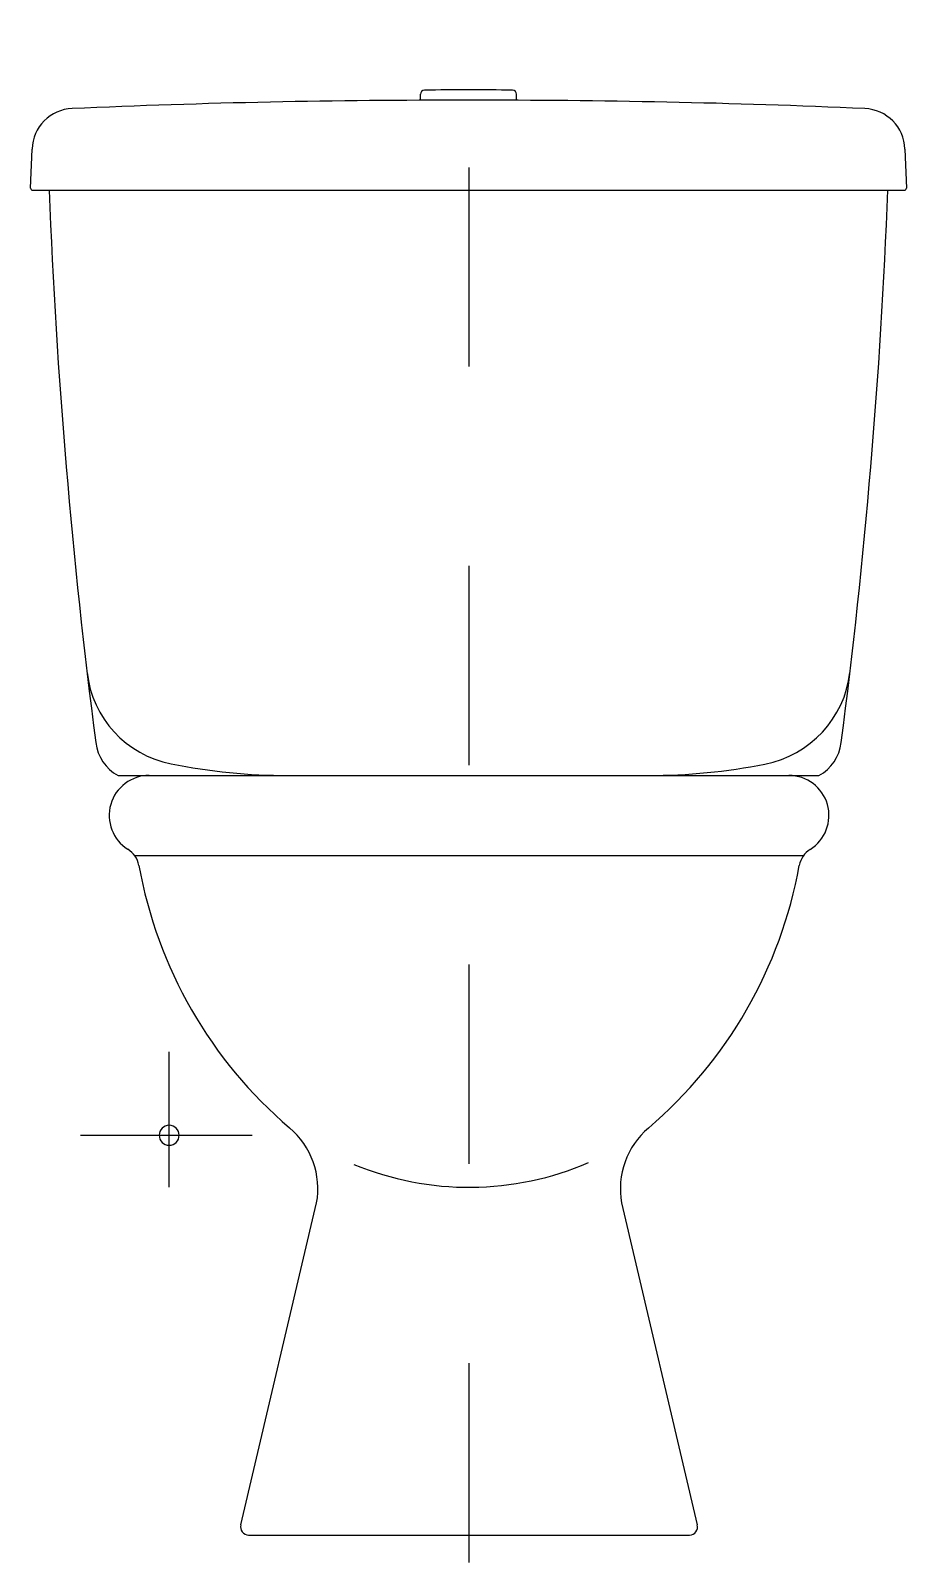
# Model space of a CAD drawing. Extents: x -1029.618 to -1029.179, y 917.471 to 918.24.
import ezdxf

# ---------------------------------------------------------------- set-up
doc = ezdxf.new("R2010")
doc.units = 0
doc.header["$LTSCALE"] = 0.2
doc.header["$MEASUREMENT"] = 0
doc.linetypes.add('AXES', pattern=[0.54, 0.3, -0.08, 0.08, -0.08])
doc.linetypes.add('CONTINU', pattern=[0])
doc.layers.get('0').update_dxf_attribs({"linetype": 'CONTINUOUS'})
doc.layers.add('DECA_EIXOS', color=5, linetype='AXES')

msp = doc.modelspace()

# ---------------------------------------------------------------- linework, layer by layer
at = {"linetype": 'CONTINU'}
for points in [[(-1029.42072, 918.20991, 0.408207), (-1029.42268, 918.2079)], [(-1029.3765, 918.20991, 0.010348), (-1029.42072, 918.20991)], [(-1029.37453, 918.2079, 0.408131), (-1029.3765, 918.20991)], [(-1029.59744, 918.20071, 0.391371), (-1029.61762, 918.1804)], [(-1029.39854, 918.20487, 0.011458), (-1029.59744, 918.20071)], [(-1029.19973, 918.20071, 0.011392), (-1029.39854, 918.20487)], [(-1029.1796, 918.1804, 0.391374), (-1029.19973, 918.20071)], [(-1029.6183, 918.16078, 0.427882), (-1029.6173, 918.15974)], [(-1029.60906, 918.15974, 0.022376), (-1029.58565, 917.88253)], [(-1029.21156, 917.88253, 0.022386), (-1029.18816, 918.15974)], [(-1029.17994, 918.15974, 0.438183), (-1029.17891, 918.16079)], [(-1029.59001, 917.91773, 0.326195), (-1029.54779, 917.87186)], [(-1029.24986, 917.87177, 0.326199), (-1029.2072, 917.91773)], [(-1029.58565, 917.88253, 0.238608), (-1029.57444, 917.86606)], [(-1029.22277, 917.86606, 0.238607), (-1029.21156, 917.88253)], [(-1029.54779, 917.87186, 0.04922), (-1029.48897, 917.86606)], [(-1029.30824, 917.86606, 0.049226), (-1029.24986, 917.87177)], [(-1029.55881, 917.86606, 0.753408), (-1029.56951, 917.82902)], [(-1029.22717, 917.82898, 0.753401), (-1029.23781, 917.86606)], [(-1029.56398, 917.82091, 0.214578), (-1029.56951, 917.82902)], [(-1029.22717, 917.82898, 0.211528), (-1029.23264, 917.82091)], [(-1029.56398, 917.82091, 0.173392), (-1029.48837, 917.68921)], [(-1029.30834, 917.68913, 0.173393), (-1029.23264, 917.82091)], [(-1029.54878, 917.69051, 1), (-1029.54878, 917.68048)], [(-1029.54878, 917.68048, 1), (-1029.54878, 917.69051)], [(-1029.47482, 917.65153, 0.267292), (-1029.48837, 917.68921)], [(-1029.30834, 917.68913, 0.266553), (-1029.3218, 917.65153)], [(-1029.45612, 917.67092, 0.202968), (-1029.33832, 917.67184)], [(-1029.51279, 917.49001, 0.501355), (-1029.50893, 917.48487)], [(-1029.28768, 917.48487, 0.500552), (-1029.28383, 917.49001)]]:
    msp.add_lwpolyline(points, format="xyb", dxfattribs=at)
for points in [[(-1029.42268, 918.20485), (-1029.42268, 918.2079)], [(-1029.37453, 918.20485), (-1029.37453, 918.2079)], [(-1029.6183, 918.16078), (-1029.61762, 918.1804)], [(-1029.1796, 918.1804), (-1029.17891, 918.16079)], [(-1029.6173, 918.15974), (-1029.17994, 918.15974)], [(-1029.57444, 917.86606), (-1029.22277, 917.86606)], [(-1029.56615, 917.82593), (-1029.23047, 917.82593)], [(-1029.51279, 917.49001), (-1029.47482, 917.65153)], [(-1029.3218, 917.65153), (-1029.28383, 917.49001)], [(-1029.50893, 917.48487), (-1029.28768, 917.48487)]]:
    msp.add_lwpolyline(points, dxfattribs=at)
at = {"layer": 'DECA_EIXOS'}
for points in [[(-1029.39831, 917.4712), (-1029.39831, 918.23981)], [(-1029.54878, 917.65952), (-1029.54878, 917.72734)], [(-1029.59325, 917.68549), (-1029.50714, 917.68549)]]:
    msp.add_lwpolyline(points, dxfattribs=at)

doc.saveas('drawing.dxf')
